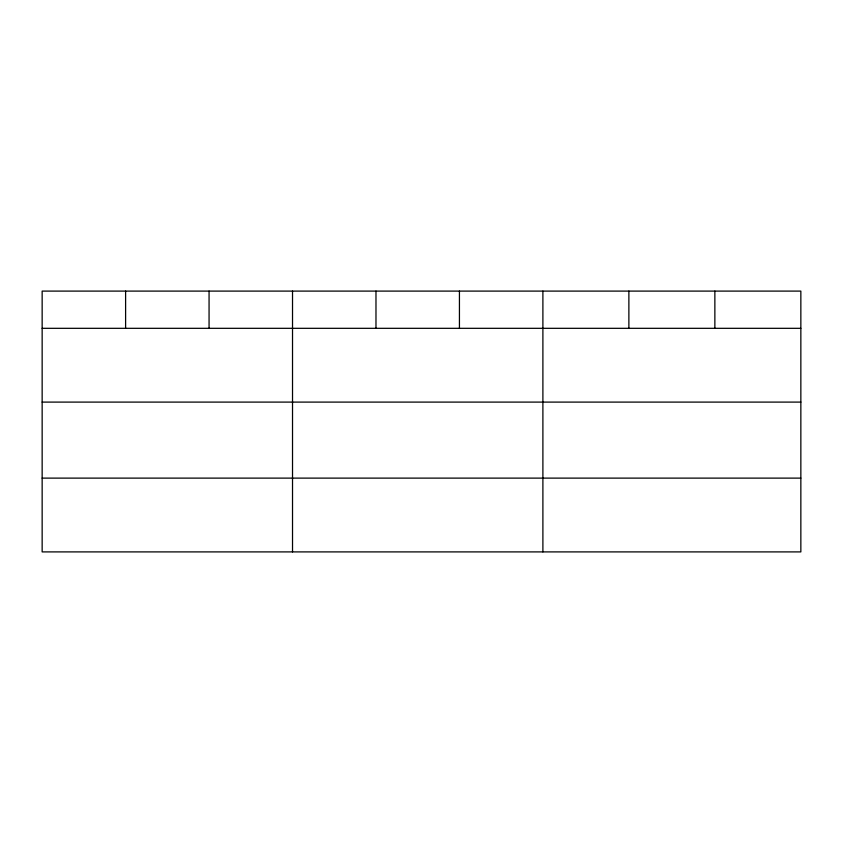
<?xml version="1.0" encoding="UTF-8"?>
<svg xmlns="http://www.w3.org/2000/svg" width="843" height="843" viewBox="0 0 843 843"><rect width="100%" height="100%" fill="white"/><g stroke="black" fill="none" stroke-linecap="round" stroke-linejoin="round"><path stroke-width="1.26" d="M800.85 402.1L800.85 291.098L42.15 291.098L42.15 551.902L800.85 551.902L800.85 402.1L42.15 402.1M42.15 328.317L800.85 328.317M42.15 478.118L800.85 478.118M714.864 291.098L714.864 328.317M628.878 291.098L628.878 328.317M542.892 291.098L542.892 551.902M459.435 291.098L459.435 328.317M375.978 291.098L375.978 328.317M292.521 291.098L292.521 551.902M209.064 291.098L209.064 328.317M125.607 291.098L125.607 328.317"/></g></svg>
